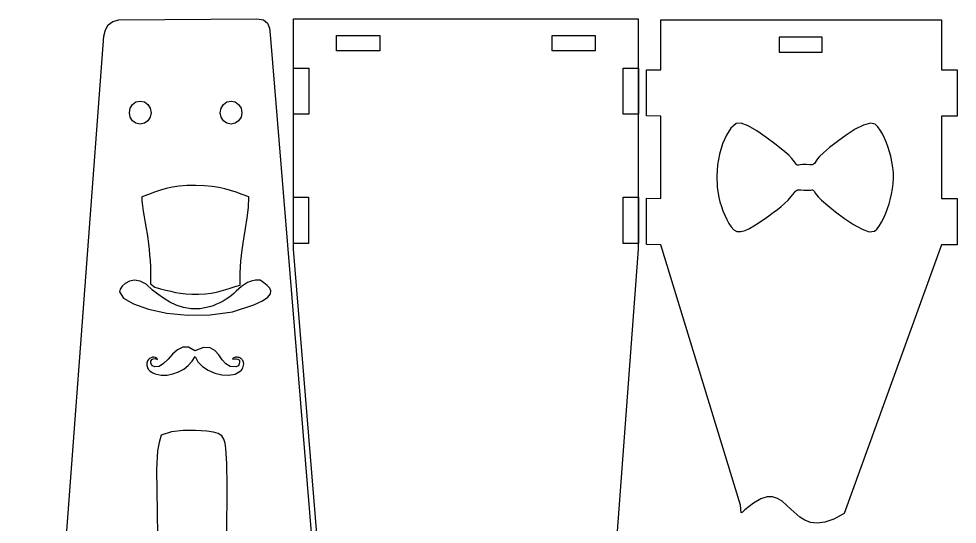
# Model space of a CAD drawing. Extents: x -1652 to 1470, y -458 to 1785.
# Drawn here: x 1009.3 to 1226.3, y 1667.7 to 1784.5 of the extents above; entities that cross this region are included whole.
import ezdxf

# ---------------------------------------------------------------- set-up
doc = ezdxf.new("R2010")
doc.units = 0
doc.layers.add('LAYER_1', color=7, linetype='CONTINUOUS')

msp = doc.modelspace()

# ---------------------------------------------------------------- linework, layer by layer
at = {"layer": 'LAYER_1', "color": 240}
for points in [[(1032.4888, 1784.2283), (1064.3388, 1784.5033), (1065.9138, 1784.2783), (1066.8388, 1783.5033), (1067.3138, 1782.3283), (1067.4888, 1780.8533), (1089.1138, 1517.8033), (1089.1138, 1464.5033), (1009.3388, 1464.5033), (1009.3388, 1517.8033), (1028.9888, 1780.4783), (1029.3638, 1781.9533), (1030.0388, 1783.0783), (1031.0638, 1783.8533), (1032.4888, 1784.2283)], [(1129.4138, 1464.7783), (1097.5888, 1464.5033), (1096.0138, 1464.7283), (1095.0888, 1465.5033), (1094.6138, 1466.6783), (1094.4388, 1468.1533), (1072.8388, 1731.2283), (1072.8388, 1784.5033), (1152.5638, 1784.5033), (1152.5638, 1731.2283), (1132.9388, 1468.5283), (1132.5638, 1467.0533), (1131.8888, 1465.9283), (1130.8388, 1465.1533), (1129.4138, 1464.7783)], [(1200.1888, 1670.1783), (1197.7888, 1668.8533), (1195.7138, 1668.1533), (1193.9388, 1667.9033), (1192.3888, 1668.1033), (1191.0388, 1668.6033), (1189.8638, 1669.3533), (1187.7888, 1671.2033), (1185.8138, 1673.0033), (1184.7638, 1673.6533), (1183.6138, 1674.0033), (1182.3388, 1674.0033), (1180.8638, 1673.5783), (1179.1638, 1672.5783), (1177.1888, 1670.9783), (1176.5638, 1670.4033), (1176.3138, 1670.3283), (1176.1888, 1672.0783), (1157.7888, 1732.2533), (1154.4888, 1732.3533), (1154.4888, 1743.0783), (1157.7888, 1742.9783), (1157.7888, 1762.0033), (1154.4888, 1762.1033), (1154.4888, 1772.7283), (1157.7888, 1772.7283), (1157.7888, 1784.2283), (1222.6638, 1784.2283), (1222.6638, 1772.7283), (1226.2888, 1772.7283), (1226.2888, 1762.0033), (1222.6638, 1762.0033), (1222.6638, 1742.9783), (1226.2888, 1742.9783), (1226.2888, 1732.2533), (1222.6638, 1732.2533), (1200.1888, 1670.1783)], [(1092.7888, 1780.6033), (1092.7888, 1777.1033), (1082.8138, 1777.1033), (1082.8138, 1780.6033), (1092.7888, 1780.6033)], [(1142.5888, 1780.6033), (1142.5888, 1777.1033), (1132.6138, 1777.1033), (1132.6138, 1780.6033), (1142.5888, 1780.6033)], [(1185.0888, 1780.2533), (1185.0888, 1776.7533), (1195.0638, 1776.7533), (1195.0638, 1780.2533), (1185.0888, 1780.2533)], [(1076.3638, 1762.4283), (1072.8638, 1762.4283), (1072.8638, 1773.0783), (1076.3638, 1773.0783), (1076.3638, 1762.4283)], [(1152.5888, 1762.4283), (1149.0888, 1762.4283), (1149.0888, 1773.0783), (1152.5888, 1773.0783), (1152.5888, 1762.4283)], [(1037.4138, 1765.4783), (1038.3888, 1765.2783), (1039.1638, 1764.7033), (1039.7138, 1763.8533), (1039.9138, 1762.8033), (1039.7138, 1761.7783), (1039.1638, 1760.9283), (1038.3888, 1760.3533), (1037.4138, 1760.1533), (1036.4388, 1760.3533), (1035.6388, 1760.9283), (1035.1138, 1761.7783), (1034.9138, 1762.8033), (1035.1138, 1763.8533), (1035.6388, 1764.7033), (1036.4388, 1765.2783), (1037.4138, 1765.4783)], [(1058.4138, 1765.4783), (1059.3888, 1765.2783), (1060.1638, 1764.7033), (1060.7138, 1763.8533), (1060.8888, 1762.8033), (1060.7138, 1761.7783), (1060.1638, 1760.9283), (1059.3888, 1760.3533), (1058.4138, 1760.1533), (1057.4388, 1760.3533), (1056.6388, 1760.9283), (1056.1138, 1761.7783), (1055.9138, 1762.8033), (1056.1138, 1763.8533), (1056.6388, 1764.7033), (1057.4388, 1765.2783), (1058.4138, 1765.4783)], [(1076.3388, 1732.6033), (1072.8388, 1732.6033), (1072.8388, 1743.2533), (1076.3388, 1743.2533), (1076.3388, 1732.6033)], [(1152.5888, 1732.6033), (1149.0888, 1732.6033), (1149.0888, 1743.2533), (1152.5888, 1743.2533), (1152.5888, 1732.6033)]]:
    msp.add_lwpolyline(points, close=True, dxfattribs=at)
at = {"layer": 'LAYER_1'}
msp.add_lwpolyline([(1175.2023, 1760.3265), (1173.9873, 1759.2388), (1172.9227, 1757.6199), (1172.0348, 1755.5849), (1171.3502, 1753.2489), (1170.8952, 1750.7271), (1170.6962, 1748.1345), (1170.7796, 1745.5863), (1171.1719, 1743.1977), (1171.4419, 1742.1834), (1171.7644, 1741.142), (1172.1365, 1740.0989), (1172.5551, 1739.0792), (1173.0175, 1738.1084), (1173.5206, 1737.2117), (1174.0615, 1736.4144), (1174.6372, 1735.7419), (1175.3491, 1735.3445), (1176.2338, 1735.3226), (1177.2279, 1735.5896), (1178.2679, 1736.059), (1179.2904, 1736.6441), (1180.232, 1737.2582), (1181.0292, 1737.815), (1181.6187, 1738.2276), (1182.7455, 1738.9915), (1183.7695, 1739.7098), (1184.7075, 1740.4062), (1185.5763, 1741.1041), (1186.3927, 1741.8271), (1187.1734, 1742.5988), (1187.9354, 1743.4427), (1188.6953, 1744.3824), (1188.9388, 1744.6676), (1189.1577, 1744.855), (1189.3681, 1744.9619), (1189.5859, 1745.0058), (1190.1078, 1744.9736), (1190.8513, 1744.8973), (1191.7653, 1744.8828), (1192.3406, 1744.9313), (1192.6749, 1744.9864), (1192.8654, 1744.9918), (1193.0096, 1744.8911), (1193.205, 1744.628), (1193.549, 1744.1461), (1194.139, 1743.3891), (1194.9424, 1742.5704), (1196.3419, 1741.3292), (1198.1567, 1739.8515), (1200.2062, 1738.3232), (1202.3098, 1736.9305), (1204.2867, 1735.8592), (1205.9564, 1735.2955), (1207.1381, 1735.4253), (1207.7013, 1735.9033), (1208.2573, 1736.6104), (1208.7949, 1737.4926), (1209.3031, 1738.4965), (1209.7705, 1739.5682), (1210.1863, 1740.6541), (1210.5392, 1741.7004), (1210.8182, 1742.6535), (1211.1311, 1743.9491), (1211.3604, 1745.2039), (1211.5049, 1746.4334), (1211.5631, 1747.6528), (1211.5339, 1748.8776), (1211.4158, 1750.1232), (1211.2076, 1751.4048), (1210.908, 1752.7379), (1210.6335, 1753.7309), (1210.2976, 1754.7787), (1209.9066, 1755.844), (1209.467, 1756.8893), (1208.9853, 1757.8772), (1208.4677, 1758.7702), (1207.9207, 1759.5308), (1207.3507, 1760.1218), (1206.2399, 1760.3865), (1204.633, 1759.9358), (1202.7067, 1758.9565), (1200.638, 1757.6355), (1198.6035, 1756.1597), (1196.7802, 1754.716), (1195.3447, 1753.4914), (1194.4739, 1752.6726), (1194.0012, 1752.1195), (1193.6941, 1751.6666), (1193.4831, 1751.3096), (1193.2989, 1751.0441), (1193.0723, 1750.8658), (1192.7337, 1750.7702), (1192.214, 1750.7531), (1191.4438, 1750.81), (1190.5465, 1750.8471), (1189.9804, 1750.7846), (1189.6476, 1750.6926), (1189.4502, 1750.6412), (1189.2904, 1750.7005), (1189.0702, 1750.9407), (1188.6916, 1751.4318), (1188.0569, 1752.244), (1187.335, 1752.9628), (1185.9666, 1754.1552), (1184.1485, 1755.626), (1182.0776, 1757.18), (1179.9507, 1758.6222), (1177.9646, 1759.7574), (1176.3162, 1760.3906), (1175.2023, 1760.3265)], close=True, dxfattribs=at)
at = {"layer": 'LAYER_1', "color": 250}
for points in [[(1040.8007, 1722.4674), (1042.1355, 1722.1249), (1043.3376, 1721.8075), (1044.4629, 1721.523), (1045.5671, 1721.2788), (1046.7061, 1721.0825), (1047.9357, 1720.9417), (1049.3117, 1720.864), (1050.8899, 1720.857), (1052.4783, 1720.9351), (1053.8476, 1721.0966), (1055.0527, 1721.3254), (1056.1486, 1721.6054), (1057.1903, 1721.9207), (1058.2327, 1722.2552), (1059.3308, 1722.5928), (1060.5396, 1722.9175), (1060.5311, 1725.7925), (1060.7075, 1728.5134), (1061.0133, 1731.1111), (1061.3932, 1733.6166), (1061.7916, 1736.0609), (1062.1533, 1738.4752), (1062.4227, 1740.8902), (1062.5445, 1743.3372), (1061.0153, 1743.8958), (1059.6211, 1744.4007), (1058.294, 1744.8461), (1056.9663, 1745.2263), (1055.5699, 1745.5355), (1054.0372, 1745.7679), (1052.3001, 1745.9178), (1050.2908, 1745.9795), (1048.2234, 1745.9416), (1046.4391, 1745.8018), (1044.8684, 1745.5697), (1043.4419, 1745.2544), (1042.09, 1744.8654), (1040.7432, 1744.4119), (1039.3319, 1743.9034), (1037.7868, 1743.3491), (1037.8147, 1742.4263), (1037.9323, 1741.3032), (1038.1157, 1740.0405), (1038.3407, 1738.6988), (1038.5833, 1737.339), (1038.8195, 1736.0217), (1039.0252, 1734.8076), (1039.1764, 1733.7576), (1039.3305, 1732.4618), (1039.473, 1731.1581), (1039.598, 1729.8484), (1039.6998, 1728.5344), (1039.7725, 1727.2178), (1039.8102, 1725.9004), (1039.8069, 1724.5839), (1039.757, 1723.27), (1040.8007, 1722.4674)], [(1065.1103, 1724.0833), (1064.0284, 1724.0576), (1063.0806, 1723.8665), (1062.2459, 1723.541), (1061.503, 1723.1119), (1060.8308, 1722.6104), (1060.2081, 1722.0675), (1059.6137, 1721.514), (1059.0264, 1720.981), (1058.5109, 1720.5566), (1057.9282, 1720.1224), (1057.2863, 1719.6894), (1056.593, 1719.2689), (1055.8562, 1718.8718), (1055.0839, 1718.5095), (1054.2838, 1718.1929), (1053.4639, 1717.9332), (1051.2355, 1717.5055), (1049.2218, 1717.4683), (1047.3984, 1717.7562), (1045.7412, 1718.3042), (1044.2256, 1719.0469), (1042.8275, 1719.9192), (1041.5225, 1720.8559), (1040.2864, 1721.7917), (1038.8053, 1723.1639), (1037.3883, 1723.8846), (1036.0785, 1724.0761), (1034.9189, 1723.8606), (1033.9526, 1723.3605), (1033.2229, 1722.6981), (1032.7727, 1721.9955), (1032.6452, 1721.3752), (1033.5606, 1719.9586), (1035.8731, 1718.5863), (1039.3075, 1717.3845), (1043.5885, 1716.4798), (1048.441, 1715.9986), (1053.5897, 1716.0672), (1058.7594, 1716.8123), (1063.675, 1718.3601), (1065.6479, 1719.3062), (1066.8966, 1720.1475), (1067.5271, 1720.9034), (1067.6452, 1721.5935), (1067.3567, 1722.2371), (1066.7675, 1722.8536), (1065.9834, 1723.4626), (1065.1103, 1724.0833)], [(1040.7828, 1704.0649), (1040.2906, 1704.259), (1039.986, 1704.585), (1039.8569, 1704.9797), (1039.8912, 1705.3796), (1040.077, 1705.7214), (1040.4022, 1705.9415), (1040.8548, 1705.9768), (1041.4226, 1705.7636), (1041.2383, 1706.0671), (1040.9683, 1706.2445), (1040.6405, 1706.3107), (1040.2826, 1706.2803), (1039.9224, 1706.1682), (1039.5878, 1705.9892), (1039.3067, 1705.7579), (1039.1068, 1705.4892), (1038.9809, 1704.9154), (1038.9716, 1704.3987), (1039.0699, 1703.9381), (1039.2666, 1703.5329), (1039.5526, 1703.1823), (1039.9189, 1702.8854), (1040.3564, 1702.6415), (1040.8561, 1702.4497), (1042.2448, 1702.1655), (1043.632, 1702.1619), (1044.9861, 1702.4107), (1046.2755, 1702.8839), (1047.4685, 1703.5535), (1048.5336, 1704.3913), (1049.4392, 1705.3694), (1050.1537, 1706.4596), (1050.7477, 1705.2288), (1051.7789, 1704.1508), (1053.1288, 1703.2639), (1054.6789, 1702.6064), (1056.3104, 1702.2163), (1057.905, 1702.1319), (1059.3441, 1702.3914), (1060.509, 1703.033), (1060.7408, 1703.2559), (1060.949, 1703.5116), (1061.123, 1703.7963), (1061.252, 1704.1063), (1061.3253, 1704.4379), (1061.3323, 1704.7872), (1061.2623, 1705.1507), (1061.1045, 1705.5244), (1061.0151, 1705.6683), (1060.9086, 1705.8007), (1060.7848, 1705.9202), (1060.6433, 1706.0249), (1060.4839, 1706.1134), (1060.3063, 1706.1838), (1060.1103, 1706.2346), (1059.8956, 1706.2641), (1059.6572, 1706.2764), (1059.4543, 1706.2659), (1059.2675, 1706.226), (1059.0774, 1706.1497), (1058.9324, 1706.0744), (1058.8579, 1706.0255), (1058.8328, 1705.9947), (1058.836, 1705.9736), (1058.8465, 1705.9538), (1058.8431, 1705.9269), (1058.8049, 1705.8845), (1058.7108, 1705.8182), (1059.2517, 1705.9302), (1059.6898, 1705.9471), (1060.0242, 1705.8729), (1060.2538, 1705.7114), (1060.3777, 1705.4665), (1060.3948, 1705.1421), (1060.3042, 1704.742), (1060.1049, 1704.2701), (1059.5082, 1704.0974), (1058.1809, 1704.1036), (1057.1786, 1704.7218), (1056.3589, 1705.7111), (1055.5793, 1706.8303), (1054.6974, 1707.8384), (1053.5708, 1708.4943), (1052.057, 1708.5569), (1050.0138, 1707.7851), (1048.5707, 1708.6443), (1047.2548, 1708.6353), (1046.0436, 1708.003), (1044.9152, 1706.9923), (1043.8471, 1705.8483), (1042.8171, 1704.8157), (1041.8031, 1704.1396), (1040.7828, 1704.0649)]]:
    msp.add_lwpolyline(points, close=True, dxfattribs=at)
at = {"layer": 'LAYER_1', "color": 240}
msp.add_lwpolyline([(1057.5388, 1663.3783), (1057.4138, 1668.7533), (1057.4888, 1672.7533), (1057.5388, 1676.6533), (1057.4138, 1681.7283), (1057.2388, 1685.1533), (1057.0888, 1686.4033), (1056.7638, 1687.3783), (1056.2638, 1688.1033), (1055.4638, 1688.6533), (1054.3388, 1689.0033), (1052.8138, 1689.2033), (1050.1888, 1689.3533), (1047.3638, 1689.3533), (1044.6138, 1689.0283), (1042.2388, 1688.2783), (1042.2388, 1688.2783), (1041.7638, 1686.5783), (1041.4388, 1684.6533), (1041.1638, 1680.3283), (1041.3138, 1670.3783), (1041.4138, 1665.1783)], dxfattribs=at)

doc.saveas('drawing.dxf')
